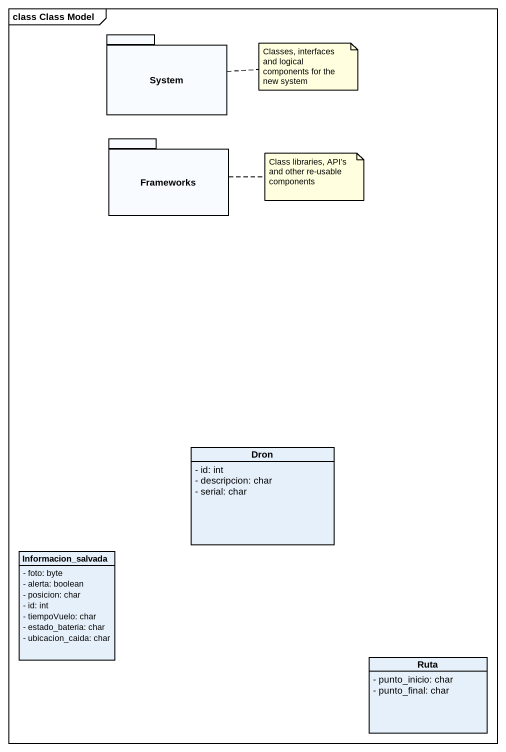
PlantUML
@startuml
mainframe class Class Model
hide circle
hide empty members
skinparam classAttributeIconSize 0
package System {
}
package Frameworks {
}
class Dron {
  - id: int
  - descripcion: char
  - serial: char
}
class Informacion_salvada {
  - foto: byte
  - alerta: boolean
  - posicion: char
  - id: int
  - tiempoVuelo: char
  - estado_bateria: char
  - ubicacion_caida: char
}
class Ruta {
  - punto_inicio: char
  - punto_final: char
}
note right of System : Classes, interfaces and logical components for the new system
note right of Frameworks : Class libraries, API's and other re-usable components
@enduml
